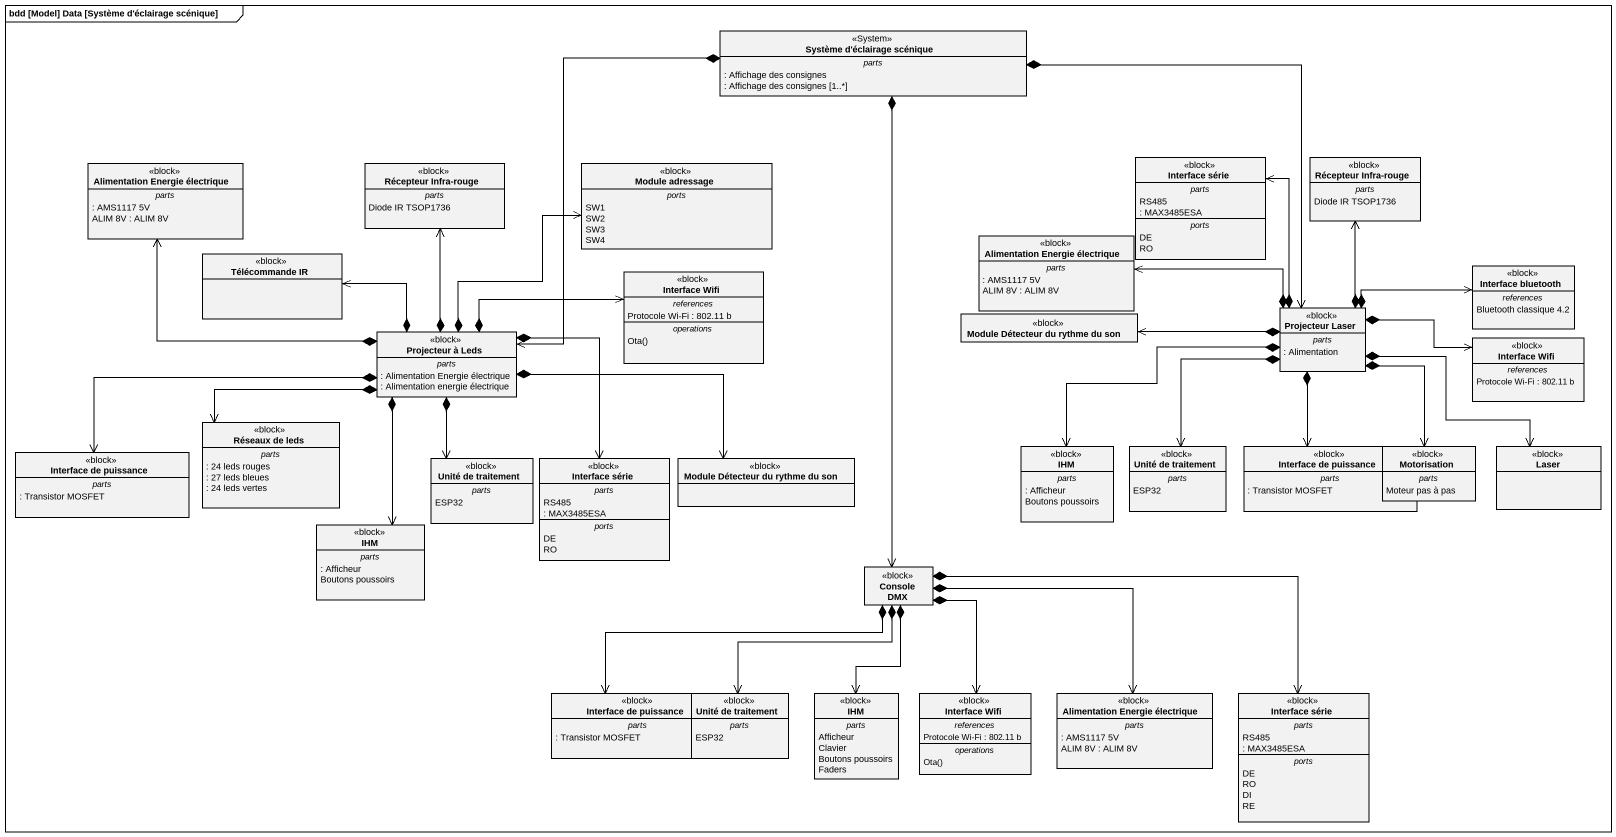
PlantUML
@startuml
mainframe bdd [Model] Data [Système d'éclairage scénique]
hide circle
hide empty members
class "Système d'éclairage scénique" as Système_d_éclairage_scénique <<System>> {
  -- parts --
  : Affichage des consignes
  : Affichage des consignes [1..*]
}
class "Interface série" as Interface_série <<block>> {
  -- parts --
  RS485
  : MAX3485ESA
  -- ports --
  DE
  RO
}
class "Récepteur Infra-rouge" as Récepteur_Infra_rouge <<block>> {
  -- parts --
  Diode IR TSOP1736
}
class "Alimentation Energie électrique" as Alimentation_Energie <<block>> {
  -- parts --
  : AMS1117 5V
  ALIM 8V : ALIM 8V
}
class "Récepteur Infra-rouge" as Récepteur_Infra_rouge_2 <<block>> {
  -- parts --
  Diode IR TSOP1736
}
class "Module adressage" as Module_adressage <<block>> {
  -- ports --
  SW1
  SW2
  SW3
  SW4
}
class "Alimentation Energie électrique" as Alimentation_Energie_2 <<block>> {
  -- parts --
  : AMS1117 5V
  ALIM 8V : ALIM 8V
}
class "Télécommande IR" as Télécommande_IR <<block>>
class "Interface Wifi" as Interface_Wifi <<block>> {
  -- references --
  Protocole Wi-Fi : 802.11 b
  -- operations --
  Ota()
}
class "Interface bluetooth" as Interface_bluetooth <<block>> {
  -- references --
  Bluetooth classique 4.2
}
class "Module Détecteur du rythme du son" as Module_Détecteur_du_rythme <<block>>
class "Projecteur Laser" as Projecteur_Laser <<block>> {
  -- parts --
  : Alimentation
}
class "Projecteur à Leds" as Projecteur_à_Leds <<block>> {
  -- parts --
  : Alimentation Energie électrique
  : Alimentation energie électrique
}
class "Interface Wifi" as Interface_Wifi_2 <<block>> {
  -- references --
  Protocole Wi-Fi : 802.11 b
}
class "Réseaux de leds" as Réseaux_de_leds <<block>> {
  -- parts --
  : 24 leds rouges
  : 27 leds bleues
  : 24 leds vertes
}
class "Interface de puissance" as Interface_de_puissance <<block>> {
  -- parts --
  : Transistor MOSFET
}
class "Unité de traitement" as Unité_de_traitement <<block>> {
  -- parts --
  ESP32
}
class "Interface série" as Interface_série_2 <<block>> {
  -- parts --
  RS485
  : MAX3485ESA
  -- ports --
  DE
  RO
}
class "Module Détecteur du rythme du son" as Module_Détecteur_du_rythme_2 <<block>>
class IHM <<block>> {
  -- parts --
  : Afficheur
  Boutons poussoirs
}
class "Unité de traitement" as Unité_de_traitement_2 <<block>> {
  -- parts --
  ESP32
}
class "Interface de puissance" as Interface_de_puissance_2 <<block>> {
  -- parts --
  : Transistor MOSFET
}
class Motorisation <<block>> {
  -- parts --
  Moteur pas à pas
}
class Laser <<block>>
class "IHM" as IHM_2 <<block>> {
  -- parts --
  : Afficheur
  Boutons poussoirs
}
class "Console DMX" as Console_DMX <<block>>
class "Interface de puissance" as Interface_de_puissance_3 <<block>> {
  -- parts --
  : Transistor MOSFET
}
class "Unité de traitement" as Unité_de_traitement_3 <<block>> {
  -- parts --
  ESP32
}
class "IHM" as IHM_3 <<block>> {
  -- parts --
  Afficheur
  Clavier
  Boutons poussoirs
  Faders
}
class "Interface Wifi" as Interface_Wifi_3 <<block>> {
  -- references --
  Protocole Wi-Fi : 802.11 b
  -- operations --
  Ota()
}
class "Alimentation Energie électrique" as Alimentation_Energie_3 <<block>> {
  -- parts --
  : AMS1117 5V
  ALIM 8V : ALIM 8V
}
class "Interface série" as Interface_série_3 <<block>> {
  -- parts --
  RS485
  : MAX3485ESA
  -- ports --
  DE
  RO
  DI
  RE
}
Système_d_éclairage_scénique *--> Projecteur_Laser
Système_d_éclairage_scénique *--> Projecteur_à_Leds
Système_d_éclairage_scénique *--> Console_DMX
Projecteur_Laser *-up-> Interface_série
Projecteur_Laser *-up-> Récepteur_Infra_rouge
Projecteur_Laser *-left-> Alimentation_Energie_2
Projecteur_Laser *-right-> Interface_bluetooth
Projecteur_Laser *-left-> Module_Détecteur_du_rythme
Projecteur_Laser *-right-> Interface_Wifi_2
Projecteur_Laser *-left-> IHM
Projecteur_Laser *--> Unité_de_traitement_2
Projecteur_Laser *--> Interface_de_puissance_2
Projecteur_Laser *--> Motorisation
Projecteur_Laser *--> Laser
Projecteur_à_Leds *-left-> Alimentation_Energie
Projecteur_à_Leds *-up-> Récepteur_Infra_rouge_2
Projecteur_à_Leds *-up-> Module_adressage
Projecteur_à_Leds *-left-> Télécommande_IR
Projecteur_à_Leds *-right-> Interface_Wifi
Projecteur_à_Leds *-left-> Réseaux_de_leds
Projecteur_à_Leds *-left-> Interface_de_puissance
Projecteur_à_Leds *--> Unité_de_traitement
Projecteur_à_Leds *--> Interface_série_2
Projecteur_à_Leds *-right-> Module_Détecteur_du_rythme_2
Projecteur_à_Leds *--> IHM_2
Console_DMX *-left-> Interface_de_puissance_3
Console_DMX *--> Unité_de_traitement_3
Console_DMX *--> IHM_3
Console_DMX *--> Interface_Wifi_3
Console_DMX *--> Alimentation_Energie_3
Console_DMX *-right-> Interface_série_3
@enduml
